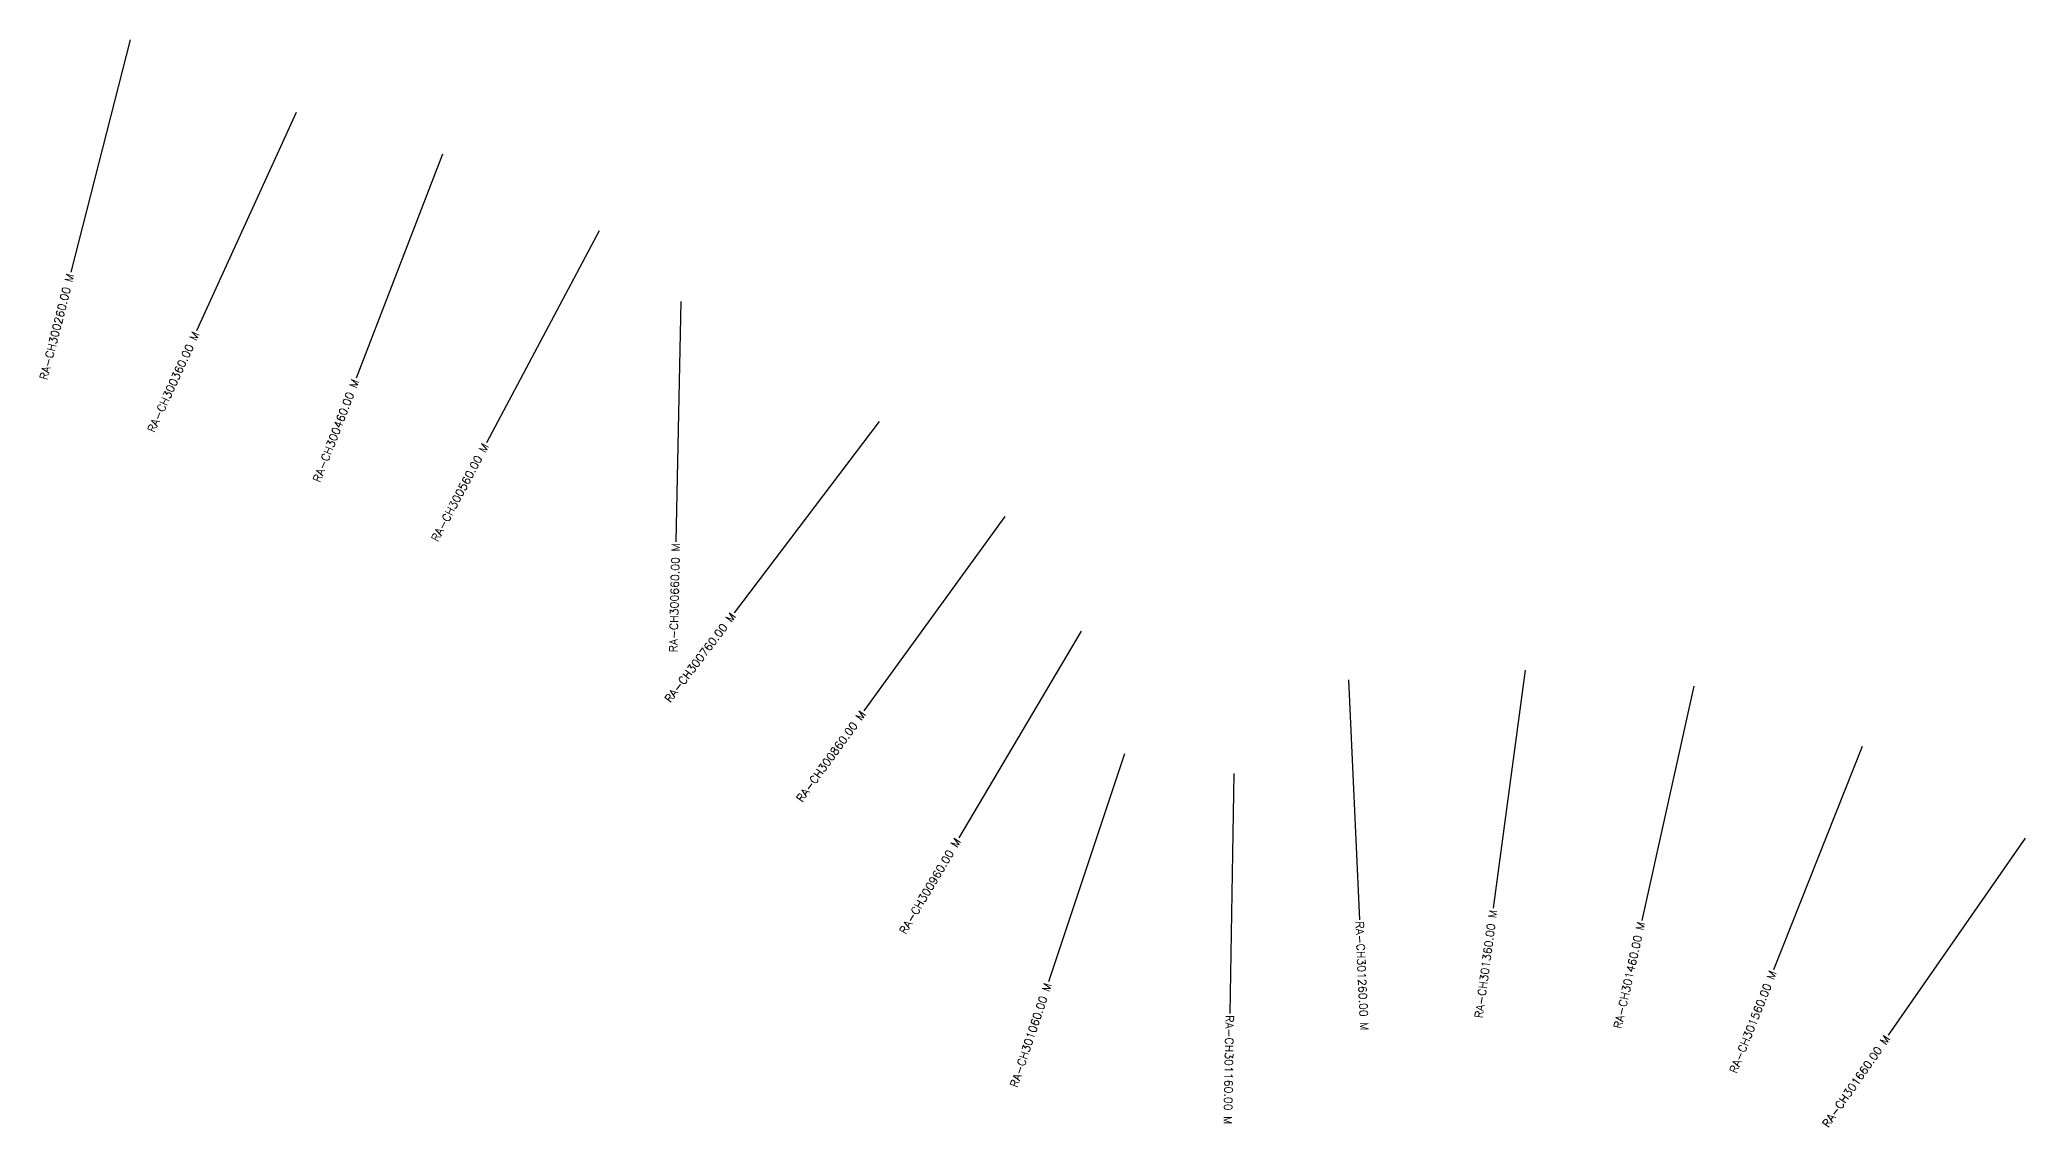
# Model space of a CAD drawing. Header units: metres. Extents: x 281119 to 292705, y 2015162 to 2018669.
# Drawn here: x 282752 to 283993, y 2015527 to 2016207 of the extents above; entities that cross this region are included whole.
import ezdxf
from ezdxf.enums import TextEntityAlignment as Align

# ---------------------------------------------------------------- set-up
doc = ezdxf.new("R2010")
doc.units = ezdxf.units.M
doc.layers.add('CS', color=134, linetype='Continuous')
doc.layers.add('CSMark', color=6, linetype='Continuous')
doc.styles.get("Standard").update_dxf_attribs({"font": 'simplex.shx'})

msp = doc.modelspace()

# ---------------------------------------------------------------- linework, layer by layer
at = {"layer": 'CS'}
for p, q in [((282808.6, 2016206.7), (282771.4, 2016061.4)), ((282912.3, 2016161.3), (282850.1, 2016024.8)), ((283003.7, 2016135.2), (282949.8, 2015995.2)), ((283101.5, 2016087.3), (283031.1, 2015954.9)), ((283152.7, 2016043.1), (283149.5, 2015893.1)), ((283276.6, 2015968.2), (283185.9, 2015848.7)), ((283355.1, 2015908.9), (283267, 2015787.4)), ((283402.7, 2015837.2), (283326.2, 2015708.2)), ((283569.8, 2015806.8), (283576.6, 2015656.9)), ((283680.2, 2015812.8), (283660.2, 2015664.1)), ((283785.5, 2015802.9), (283752.9, 2015656.5)), ((283429.7, 2015760.5), (283382.3, 2015618.1)), ((283890.6, 2015765.1), (283835.3, 2015625.7)), ((283498.1, 2015748.3), (283495.5, 2015598.3)), ((283992.5, 2015707.9), (283906.9, 2015584.8))]:
    msp.add_line(p, q, dxfattribs=at)

# ---------------------------------------------------------------- texts
at = {"layer": 'CSMark'}
for s, rotation, p in [('RA-CH300260.00 M', 75.6318, (282771.2, 2016060.4)), ('RA-CH300360.00 M', 65.4976, (282849.7, 2016023.9)), ('RA-CH300460.00 M', 68.9468, (282949.4, 2015994.3)), ('RA-CH300560.00 M', 61.9891, (283030.6, 2015954)), ('RA-CH300660.00 M', 88.7556, (283149.4, 2015892.1)), ('RA-CH300760.00 M', 52.8083, (283185.3, 2015847.9)), ('RA-CH300860.00 M', 54.0517, (283266.4, 2015786.6)), ('RA-CH300960.00 M', 59.3179, (283325.7, 2015707.3)), ('RA-CH301360.00 M', 82.3594, (283660.1, 2015663.1)), ('RA-CH301460.00 M', 77.4194, (283752.6, 2015655.6)), ('RA-CH301560.00 M', 68.3737, (283835, 2015624.8)), ('RA-CH301060.00 M', 71.5746, (283382, 2015617.2)), ('RA-CH301660.00 M', 55.1882, (283906.3, 2015584))]:
    msp.add_text(s, height=5, rotation=rotation, dxfattribs=at).set_placement(p, align=Align.MIDDLE_RIGHT)
for s, rotation, p in [('RA-CH301260.00 M', 272.5932, (283576.6, 2015655.9)), ('RA-CH301160.00 M', 269.0188, (283495.5, 2015597.3))]:
    msp.add_text(s, height=5, rotation=rotation, dxfattribs=at).set_placement(p, align=Align.MIDDLE_LEFT)

doc.saveas('drawing.dxf')
